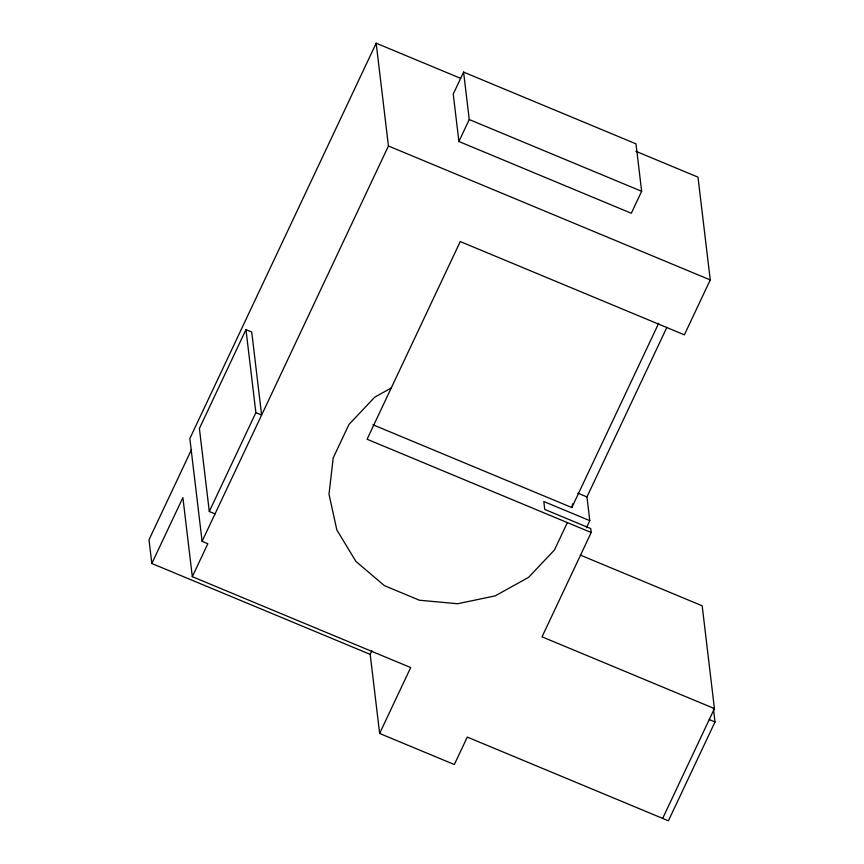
<?xml version="1.0" encoding="UTF-8"?>
<svg xmlns="http://www.w3.org/2000/svg" width="864" height="864" viewBox="0 0 864 864"><rect width="100%" height="100%" fill="white"/><g stroke="black" fill="none" stroke-linecap="round" stroke-linejoin="round"><path stroke-width="1.3" d="M372.892 424.742L571.838 507.546L572.746 503.69M460.674 78.365L376.175 43.2L189.842 438.545L202.1 541.339L207.846 543.726L192.316 576.677L410.692 667.559L379.631 733.45L454.334 764.543L467.284 737.089L668.412 820.8L715.003 721.969L713.405 708.577M245.97 329.627L255.874 412.657L261.619 415.044L251.726 332.024L245.97 329.627L199.39 428.468L209.293 511.488L215.039 513.886M191.56 449.474L148.997 539.773L151.826 563.49L370.202 654.383L379.631 733.45M151.826 563.49L182.887 497.599L192.316 576.677M209.293 511.488L255.874 412.657M202.1 541.339L388.433 145.994L376.175 43.2M463.59 72.101L453.244 94.057L458.903 141.502L631.303 213.257L641.65 191.29L635.99 143.845L463.59 72.101L469.249 119.545L458.903 141.502M370.202 654.383L371.93 650.722M571.838 507.546L658.681 323.298M567.356 522.59L554.429 550.012L528.584 577.346L495.223 595.858L457.607 603.742L419.396 600.221L384.361 585.63L355.914 561.416L336.841 529.934L329.011 494.284L333.191 457.931L348.97 424.451L374.803 397.116L391.23 388.001M586.462 527.71L589.788 520.646L586.958 496.93L666.889 327.337M589.788 520.646L543.812 501.52L544.752 509.425L590.728 528.563L591.203 532.516L542.03 636.833L714.431 708.588L662.666 818.413M635.872 151.286L697.993 177.142L710.251 279.936L684.374 334.843L460.253 241.564L367.081 439.236L591.203 532.516M469.249 119.545L641.65 191.29M388.433 145.994L710.251 279.936M577.768 493.106L586.958 496.93M580.619 555.206L702.173 605.794L714.431 708.588M709.247 719.572L715.003 721.969"/></g></svg>
